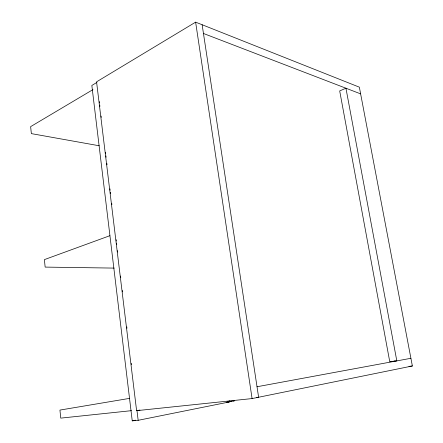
<?xml version="1.0" encoding="UTF-8"?>
<svg xmlns="http://www.w3.org/2000/svg" width="443" height="443" viewBox="0 0 443 443"><rect width="100%" height="100%" fill="white"/><g stroke="black" fill="none" stroke-linecap="round" stroke-linejoin="round"><path stroke-width="0.66" d="M195.623 22.15L96.557 81.844L136.605 410.672L252.084 398.573L412.367 365.973L359.351 87.166L195.623 22.15L252.084 398.573M96.978 82.37L91.839 85.46L132.236 420.85L138.166 420.313L229.413 401.939L229.214 400.566M92.947 89.613L30.633 126.637L31.359 133.62L99.232 145.769M109.875 235.698L44.383 259.626L45.153 267.096L114.189 268.098M132.236 420.85L135.619 420.174M136.605 410.672L139.966 410.041M257.023 386.745L410.905 358.298M390.444 361.682L392.47 361.305M393.827 361.056L395.178 360.807M129.317 398.418L59.932 410.085L60.763 418.126L131.521 410.661M408.939 366.389L412.367 365.973M256.552 397.465L258.612 397.244L202.135 24.736M230.255 401.275L231.628 401.131M233.001 400.987L234.375 400.843L226.539 402.15M226.822 402.205L229.413 401.939M203.459 33.474L360.624 93.861M99.321 101.602L99.487 102.981M99.741 105.041L99.908 106.414M101.082 116.027L101.248 117.401M105.517 152.431L105.683 153.804M105.932 155.87L106.104 157.243M106.857 163.423L107.023 164.796M109.953 188.834L110.119 190.208M110.373 192.273L110.54 193.646M111.714 203.259L111.88 204.633M116.149 239.663L116.315 241.036M116.564 243.096L116.736 244.475M117.489 250.655L117.655 252.028M120.585 276.067L120.751 277.44M122.346 290.492L122.512 291.865M126.781 326.895L126.947 328.269M131.217 363.299L131.383 364.672M136.992 410.694L138.166 420.313M345.939 88.218L339.692 90.915L389.768 361.804L396.823 360.901L345.939 88.218"/></g></svg>
